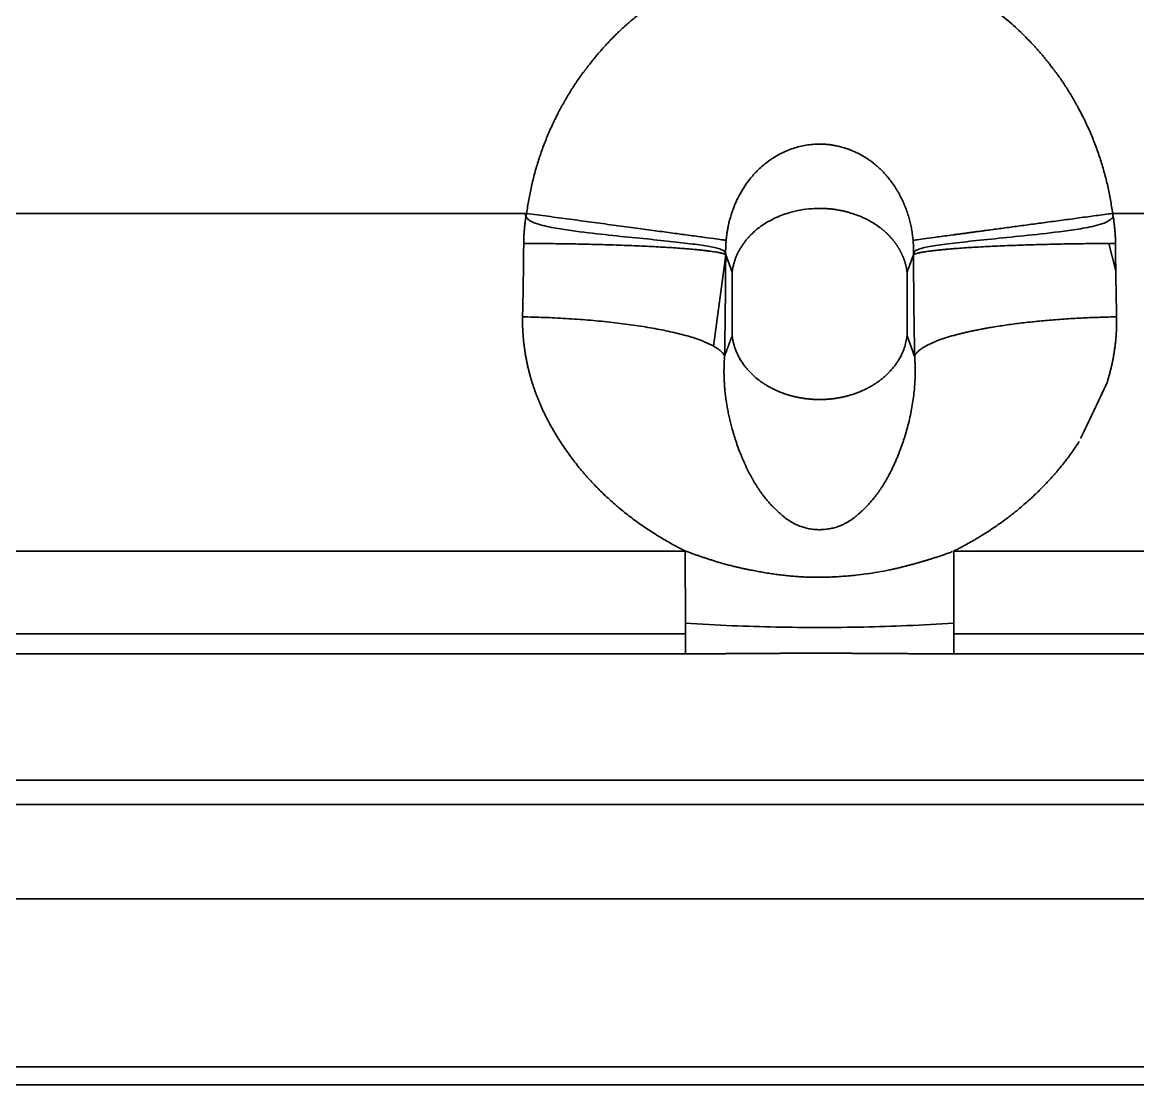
# Model space of a CAD drawing. Header units: millimetres. Extents: x -467 to 269, y 332 to 784.
# Drawn here: x -136.24 to -117.99, y 480.1 to 497.47 of the extents above; entities that cross this region are included whole.
import ezdxf

# ---------------------------------------------------------------- set-up
doc = ezdxf.new("R2010")
doc.units = ezdxf.units.MM
doc.layers.add('10', color=7, linetype='Continuous', true_color=0xffffff)

msp = doc.modelspace()

# ---------------------------------------------------------------- linework, layer by layer
at = {"layer": '10', "color": 7, "linetype": 'Continuous', "lineweight": 35}
for p, q in [((-127.989, 494.346), (-154.585, 494.346)), ((-118.467, 493.856), (-118.353, 493.409)), ((-124.733, 493.67), (-124.933, 492.176)), ((-124.627, 493.386), (-124.733, 493.67)), ((-124.627, 493.386), (-124.627, 492.345)), ((-121.767, 492.345), (-121.767, 493.386)), ((-121.767, 492.345), (-121.643, 492.012)), ((-125.392, 487.469), (-157.183, 487.469)), ((-106.255, 487.469), (-121.003, 487.469)), ((-125.392, 487.143), (-157.183, 487.143)), ((-106.331, 487.143), (-121.003, 487.143)), ((-106.448, 485.075), (-357.026, 485.075)), ((-357.057, 484.676), (-106.417, 484.676)), ((-357.251, 483.134), (-106.223, 483.134)), ((-67.987, 480.387), (-395.487, 480.387)), ((-395.487, 480.096), (-67.987, 480.096))]:
    msp.add_line(p, q, dxfattribs=at)
for points, degree, knots in [([(-127.063, 496.648), (-127.003, 496.731), (-126.66, 497.165), (-126.333, 497.452), (-125.685, 498.021), (-124.855, 498.331), (-124.442, 498.485), (-123.587, 498.639), (-122.724, 498.631), (-122.298, 498.547), (-121.875, 498.463), (-120.65, 497.983), (-119.697, 497.124), (-119.377, 496.712), (-119.33, 496.648)], 2, [0, 0, 0, 0.021995, 0.118076, 0.118076, 0.310236, 0.310236, 0.406316, 0.502396, 0.598477, 0.598477, 0.694557, 0.886717, 0.982797, 1, 1, 1]), ([(-127.989, 494.346), (-127.869, 495.24), (-127.449, 496.034), (-127.277, 496.358), (-127.067, 496.648)], 2, [0, 0, 0, 0.712901, 0.712901, 1, 1, 1]), ([(-119.328, 496.648), (-119.119, 496.361), (-118.948, 496.04), (-118.526, 495.243), (-118.405, 494.346)], 2, [0, 0, 0, 0.285657, 0.285657, 1, 1, 1]), ([(-124.725, 493.907), (-124.725, 493.914), (-124.723, 493.929), (-124.721, 493.953), (-124.718, 493.978), (-124.715, 494.005), (-124.711, 494.033), (-124.706, 494.063), (-124.7, 494.095), (-124.694, 494.128), (-124.687, 494.162), (-124.679, 494.198), (-124.657, 494.283), (-124.621, 494.397), (-124.563, 494.538), (-124.499, 494.668), (-124.424, 494.792), (-124.346, 494.899), (-124.283, 494.973), (-124.231, 495.03), (-124.171, 495.089), (-124.084, 495.165), (-123.953, 495.26), (-123.813, 495.338), (-123.682, 495.392), (-123.578, 495.427), (-123.472, 495.453), (-123.364, 495.471), (-123.271, 495.479), (-123.193, 495.48), (-123.131, 495.479), (-123.069, 495.474), (-123.008, 495.467), (-122.956, 495.458), (-122.913, 495.449), (-122.876, 495.441), (-122.836, 495.431), (-122.793, 495.419), (-122.747, 495.404), (-122.698, 495.386), (-122.63, 495.359), (-122.552, 495.321), (-122.469, 495.275), (-122.402, 495.231), (-122.348, 495.193), (-122.307, 495.161), (-122.272, 495.132), (-122.236, 495.1), (-122.195, 495.062), (-122.152, 495.018), (-122.113, 494.975), (-122.079, 494.935), (-122.051, 494.901), (-122.024, 494.865), (-121.998, 494.829), (-121.973, 494.793), (-121.949, 494.755), (-121.926, 494.717), (-121.903, 494.678), (-121.882, 494.639), (-121.861, 494.599), (-121.842, 494.559), (-121.823, 494.518), (-121.806, 494.476), (-121.789, 494.434), (-121.773, 494.392), (-121.759, 494.349), (-121.745, 494.306), (-121.732, 494.263), (-121.721, 494.219), (-121.71, 494.175), (-121.701, 494.131), (-121.692, 494.086), (-121.685, 494.042), (-121.678, 493.997), (-121.673, 493.952), (-121.67, 493.922), (-121.669, 493.907)], 3, [0, 0, 0, 0, 0.004778, 0.009906, 0.015386, 0.021215, 0.027394, 0.033921, 0.040794, 0.048013, 0.055575, 0.063479, 0.071721, 0.111994, 0.139915, 0.16877, 0.204569, 0.231797, 0.252076, 0.265568, 0.280134, 0.304071, 0.337078, 0.378772, 0.40094, 0.422956, 0.444851, 0.466653, 0.488396, 0.500744, 0.513091, 0.525448, 0.537824, 0.550226, 0.556913, 0.564362, 0.572576, 0.581562, 0.591326, 0.601878, 0.613229, 0.635155, 0.654333, 0.670702, 0.684205, 0.694791, 0.702419, 0.712672, 0.724219, 0.737081, 0.751279, 0.76054, 0.769834, 0.779159, 0.788515, 0.7979, 0.807314, 0.816756, 0.826225, 0.83572, 0.84524, 0.854785, 0.864354, 0.873946, 0.883558, 0.893191, 0.902843, 0.912511, 0.922196, 0.931894, 0.941605, 0.951325, 0.961054, 0.970789, 0.980526, 0.990264, 1, 1, 1, 1]), ([(-123.196, 494.429), (-123.196, 494.429), (-123.256, 494.429), (-123.377, 494.422), (-123.556, 494.394), (-123.713, 494.353), (-123.849, 494.305), (-123.966, 494.252), (-124.079, 494.19), (-124.156, 494.137), (-124.203, 494.102), (-124.222, 494.086), (-124.242, 494.069), (-124.261, 494.053), (-124.28, 494.035), (-124.299, 494.018), (-124.317, 493.999), (-124.336, 493.981), (-124.353, 493.962), (-124.371, 493.942), (-124.388, 493.923), (-124.404, 493.902), (-124.42, 493.882), (-124.436, 493.86), (-124.451, 493.839), (-124.466, 493.817), (-124.481, 493.794), (-124.494, 493.771), (-124.508, 493.748), (-124.521, 493.725), (-124.533, 493.701), (-124.544, 493.676), (-124.556, 493.651), (-124.566, 493.626), (-124.576, 493.601), (-124.585, 493.575), (-124.593, 493.549), (-124.601, 493.522), (-124.608, 493.496), (-124.614, 493.469), (-124.619, 493.441), (-124.624, 493.414), (-124.626, 493.395), (-124.627, 493.386)], 3, [0, 0, 0, 0, 0.000468, 0.074522, 0.149953, 0.227513, 0.284653, 0.344359, 0.406833, 0.472284, 0.48548, 0.498837, 0.51236, 0.526048, 0.539904, 0.553929, 0.568124, 0.582491, 0.597031, 0.611746, 0.626635, 0.6417, 0.656943, 0.672363, 0.687961, 0.703739, 0.719697, 0.735836, 0.752155, 0.768656, 0.78534, 0.802206, 0.819256, 0.83649, 0.853908, 0.871512, 0.889302, 0.907278, 0.925443, 0.943796, 0.962339, 0.981073, 1, 1, 1, 1]), ([(-123.196, 494.429), (-123.185, 494.429), (-123.163, 494.428), (-123.129, 494.427), (-123.096, 494.426), (-123.062, 494.423), (-123.029, 494.42), (-122.996, 494.417), (-122.962, 494.413), (-122.929, 494.408), (-122.896, 494.402), (-122.863, 494.396), (-122.83, 494.39), (-122.797, 494.382), (-122.765, 494.374), (-122.732, 494.366), (-122.7, 494.357), (-122.646, 494.34), (-122.571, 494.314), (-122.476, 494.274), (-122.384, 494.228), (-122.294, 494.176), (-122.235, 494.135), (-122.202, 494.109), (-122.192, 494.102), (-122.182, 494.094), (-122.172, 494.086), (-122.162, 494.078), (-122.152, 494.069), (-122.142, 494.061), (-122.133, 494.053), (-122.123, 494.044), (-122.114, 494.035), (-122.104, 494.026), (-122.095, 494.018), (-122.086, 494.009), (-122.077, 493.999), (-122.068, 493.99), (-122.059, 493.981), (-122.05, 493.971), (-122.041, 493.962), (-122.032, 493.952), (-122.024, 493.942), (-122.015, 493.933), (-122.007, 493.923), (-121.998, 493.912), (-121.99, 493.902), (-121.982, 493.892), (-121.974, 493.882), (-121.966, 493.871), (-121.958, 493.86), (-121.95, 493.85), (-121.943, 493.839), (-121.935, 493.828), (-121.928, 493.817), (-121.921, 493.806), (-121.914, 493.794), (-121.907, 493.783), (-121.9, 493.771), (-121.893, 493.76), (-121.886, 493.748), (-121.88, 493.737), (-121.874, 493.725), (-121.867, 493.713), (-121.861, 493.701), (-121.855, 493.688), (-121.85, 493.676), (-121.844, 493.664), (-121.839, 493.651), (-121.833, 493.639), (-121.828, 493.626), (-121.823, 493.614), (-121.819, 493.601), (-121.814, 493.588), (-121.809, 493.575), (-121.805, 493.562), (-121.801, 493.549), (-121.797, 493.536), (-121.793, 493.522), (-121.79, 493.509), (-121.787, 493.496), (-121.783, 493.482), (-121.78, 493.469), (-121.778, 493.455), (-121.775, 493.441), (-121.773, 493.428), (-121.771, 493.414), (-121.769, 493.4), (-121.768, 493.39), (-121.767, 493.386)], 3, [0, 0, 0, 0, 0.013823, 0.027668, 0.041542, 0.05545, 0.069399, 0.083393, 0.09744, 0.111543, 0.125707, 0.139938, 0.154241, 0.168618, 0.183076, 0.197617, 0.212247, 0.226969, 0.272548, 0.319737, 0.368641, 0.419363, 0.472013, 0.478595, 0.485218, 0.491881, 0.498585, 0.50533, 0.512116, 0.518944, 0.525813, 0.532724, 0.539678, 0.546673, 0.553711, 0.560792, 0.567916, 0.575082, 0.582292, 0.589544, 0.59684, 0.60418, 0.611563, 0.61899, 0.626461, 0.633976, 0.641535, 0.649138, 0.656786, 0.664478, 0.672214, 0.679995, 0.687821, 0.695692, 0.703607, 0.711568, 0.719573, 0.727624, 0.73572, 0.743861, 0.752048, 0.76028, 0.768557, 0.77688, 0.785249, 0.793663, 0.802123, 0.810629, 0.819181, 0.827778, 0.836422, 0.845112, 0.853848, 0.862631, 0.87146, 0.880335, 0.889257, 0.898226, 0.907241, 0.916304, 0.925413, 0.93457, 0.943774, 0.953025, 0.962324, 0.971671, 0.981066, 0.990509, 1, 1, 1, 1]), ([(-128.037, 493.856), (-128.037, 493.864), (-128.036, 493.882), (-128.036, 493.907), (-128.035, 493.933), (-128.034, 493.959), (-128.033, 493.985), (-128.031, 494.01), (-128.029, 494.036), (-128.027, 494.062), (-128.025, 494.088), (-128.023, 494.114), (-128.02, 494.139), (-128.017, 494.165), (-128.014, 494.191), (-128.01, 494.217), (-128.007, 494.243), (-128.003, 494.269), (-127.999, 494.294), (-127.994, 494.32), (-127.991, 494.337), (-127.989, 494.346)], 3, [0, 0, 0, 0, 0.052261, 0.104536, 0.156831, 0.209151, 0.261499, 0.313881, 0.366301, 0.418764, 0.471275, 0.523837, 0.576457, 0.629138, 0.681884, 0.734701, 0.787593, 0.840564, 0.89362, 0.946763, 1, 1, 1, 1]), ([(-128.009, 494.349), (-128.009, 494.335), (-128.009, 494.321), (-127.997, 494.285), (-127.98, 494.265), (-127.923, 494.217), (-127.876, 494.198), (-127.738, 494.149), (-127.641, 494.128), (-127.451, 494.093), (-127.356, 494.078), (-127.073, 494.039), (-126.887, 494.018), (-126.532, 493.979), (-126.362, 493.962), (-126.038, 493.93), (-125.884, 493.914), (-125.603, 493.884), (-125.475, 493.87), (-125.245, 493.842), (-125.143, 493.828), (-124.972, 493.801), (-124.903, 493.787), (-124.822, 493.763), (-124.799, 493.754), (-124.771, 493.738), (-124.763, 493.733), (-124.748, 493.719), (-124.742, 493.712), (-124.736, 493.696), (-124.735, 493.692), (-124.733, 493.685), (-124.733, 493.682), (-124.732, 493.674), (-124.732, 493.668), (-124.732, 493.66), (-124.732, 493.657), (-124.732, 493.655)], 3, [0, 0, 0, 0, 0.008014, 0.008014, 0.022576, 0.022576, 0.051702, 0.051702, 0.109953, 0.109953, 0.168204, 0.168204, 0.284705, 0.284705, 0.401207, 0.401207, 0.517709, 0.517709, 0.634211, 0.634211, 0.750713, 0.750713, 0.867215, 0.867215, 0.925466, 0.925466, 0.954591, 0.954591, 0.983717, 0.983717, 0.990998, 0.990998, 0.994639, 0.994639, 0.998279, 0.998279, 1, 1, 1, 1]), ([(-125.38, 493.995), (-125.458, 494.005), (-125.542, 494.017), (-125.723, 494.041), (-125.82, 494.054), (-126.022, 494.081), (-126.128, 494.095), (-126.346, 494.125), (-126.46, 494.14), (-126.69, 494.171), (-126.808, 494.187), (-127.045, 494.219), (-127.165, 494.235), (-127.404, 494.267), (-127.523, 494.283), (-127.759, 494.315), (-127.875, 494.331), (-127.989, 494.346)], 3, [0, 0, 0, 0, 0.125, 0.125, 0.25, 0.25, 0.375, 0.375, 0.5, 0.5, 0.625, 0.625, 0.75, 0.75, 0.875, 0.875, 1, 1, 1, 1]), ([(-118.395, 494.294), (-118.405, 494.274), (-118.421, 494.258), (-118.46, 494.228), (-118.483, 494.215), (-118.556, 494.182), (-118.607, 494.166), (-118.709, 494.139), (-118.761, 494.128), (-118.915, 494.097), (-119.019, 494.081), (-119.326, 494.038), (-119.524, 494.016), (-119.907, 493.975), (-120.092, 493.956), (-120.436, 493.921), (-120.596, 493.905), (-120.889, 493.874), (-121.022, 493.858), (-121.251, 493.828), (-121.348, 493.814), (-121.509, 493.783), (-121.57, 493.768), (-121.621, 493.74), (-121.63, 493.734), (-121.646, 493.719), (-121.652, 493.712), (-121.659, 493.693), (-121.66, 493.689), (-121.661, 493.682), (-121.661, 493.682), (-121.661, 493.682)], 3, [0, 0, 0, 0, 0.01309, 0.01309, 0.029137, 0.029137, 0.06123, 0.06123, 0.093323, 0.093323, 0.157509, 0.157509, 0.285882, 0.285882, 0.414255, 0.414255, 0.542627, 0.542627, 0.671, 0.671, 0.799373, 0.799373, 0.927745, 0.927745, 0.959838, 0.959838, 0.991932, 0.991932, 0.999955, 0.999955, 1, 1, 1, 1]), ([(-118.405, 494.346), (-118.403, 494.337), (-118.4, 494.32), (-118.396, 494.294), (-118.391, 494.269), (-118.387, 494.243), (-118.384, 494.217), (-118.38, 494.191), (-118.377, 494.165), (-118.374, 494.14), (-118.371, 494.114), (-118.369, 494.088), (-118.367, 494.062), (-118.365, 494.037), (-118.363, 494.011), (-118.361, 493.985), (-118.36, 493.959), (-118.359, 493.933), (-118.358, 493.908), (-118.358, 493.882), (-118.358, 493.865), (-118.357, 493.856)], 3, [0, 0, 0, 0, 0.053187, 0.106287, 0.159303, 0.212242, 0.265106, 0.317901, 0.370631, 0.423301, 0.475915, 0.528477, 0.580994, 0.633468, 0.685905, 0.738309, 0.790684, 0.843037, 0.895371, 0.94769, 1, 1, 1, 1]), ([(-128.055, 492.654), (-128.055, 492.669), (-128.054, 492.7), (-128.053, 492.746), (-128.052, 492.792), (-128.051, 492.839), (-128.05, 492.885), (-128.049, 492.931), (-128.048, 492.977), (-128.047, 493.024), (-128.046, 493.07), (-128.045, 493.116), (-128.045, 493.162), (-128.044, 493.209), (-128.043, 493.255), (-128.043, 493.301), (-128.042, 493.347), (-128.041, 493.394), (-128.041, 493.44), (-128.04, 493.486), (-128.04, 493.532), (-128.039, 493.579), (-128.039, 493.625), (-128.038, 493.671), (-128.038, 493.717), (-128.037, 493.764), (-128.037, 493.81), (-128.037, 493.84), (-128.037, 493.856)], 3, [0, 0, 0, 0, 0.038811, 0.077594, 0.116349, 0.155076, 0.193774, 0.232445, 0.271088, 0.309703, 0.348289, 0.386848, 0.425379, 0.463882, 0.502357, 0.540804, 0.579224, 0.617615, 0.655979, 0.694314, 0.732622, 0.770902, 0.809155, 0.847379, 0.885576, 0.923745, 0.961886, 1, 1, 1, 1]), ([(-125.399, 493.77), (-125.478, 493.776), (-125.564, 493.782), (-125.748, 493.794), (-125.846, 493.799), (-126.051, 493.809), (-126.158, 493.814), (-126.38, 493.823), (-126.495, 493.827), (-126.728, 493.835), (-126.847, 493.838), (-127.086, 493.844), (-127.207, 493.846), (-127.448, 493.85), (-127.568, 493.852), (-127.805, 493.854), (-127.922, 493.855), (-128.037, 493.856)], 3, [0, 0, 0, 0, 0.125, 0.125, 0.25, 0.25, 0.375, 0.375, 0.5, 0.5, 0.625, 0.625, 0.75, 0.75, 0.875, 0.875, 1, 1, 1, 1]), ([(-124.725, 493.907), (-124.742, 493.909), (-124.766, 493.912), (-124.835, 493.921), (-124.879, 493.927), (-124.988, 493.942), (-125.052, 493.951), (-125.201, 493.971), (-125.286, 493.982), (-125.38, 493.995)], 3, [0, 0, 0, 0, 0.25, 0.25, 0.5, 0.5, 0.75, 0.75, 1, 1, 1, 1]), ([(-124.733, 493.67), (-124.733, 493.676), (-124.733, 493.689), (-124.734, 493.708), (-124.734, 493.728), (-124.734, 493.748), (-124.733, 493.769), (-124.733, 493.79), (-124.732, 493.813), (-124.731, 493.836), (-124.729, 493.86), (-124.728, 493.883), (-124.726, 493.899), (-124.725, 493.907)], 3, [0, 0, 0, 0, 0.078846, 0.15979, 0.242865, 0.328105, 0.415541, 0.50521, 0.604364, 0.703384, 0.802306, 0.901166, 1, 1, 1, 1]), ([(-121.669, 493.907), (-121.653, 493.909), (-121.628, 493.912), (-121.559, 493.921), (-121.515, 493.927), (-121.406, 493.942), (-121.342, 493.951), (-121.193, 493.971), (-121.108, 493.982), (-121.015, 493.995)], 3, [0, 0, 0, 0, 0.25, 0.25, 0.5, 0.5, 0.75, 0.75, 1, 1, 1, 1]), ([(-121.669, 493.907), (-121.668, 493.901), (-121.667, 493.89), (-121.666, 493.873), (-121.664, 493.856), (-121.663, 493.84), (-121.663, 493.823), (-121.662, 493.806), (-121.661, 493.787), (-121.661, 493.765), (-121.66, 493.741), (-121.66, 493.717), (-121.661, 493.693), (-121.661, 493.678), (-121.661, 493.67)], 3, [0, 0, 0, 0, 0.070695, 0.14136, 0.212006, 0.282644, 0.353284, 0.423938, 0.49462, 0.600296, 0.70363, 0.804665, 0.903441, 1, 1, 1, 1]), ([(-120.995, 493.77), (-120.916, 493.776), (-120.83, 493.782), (-120.646, 493.794), (-120.548, 493.799), (-120.343, 493.809), (-120.236, 493.814), (-120.014, 493.823), (-119.9, 493.827), (-119.666, 493.835), (-119.547, 493.838), (-119.308, 493.844), (-119.187, 493.846), (-118.946, 493.85), (-118.826, 493.852), (-118.589, 493.855), (-118.472, 493.856), (-118.357, 493.856)], 3, [0, 0, 0, 0, 0.125, 0.125, 0.25, 0.25, 0.375, 0.375, 0.5, 0.5, 0.625, 0.625, 0.75, 0.75, 0.875, 0.875, 1, 1, 1, 1]), ([(-118.357, 493.856), (-118.357, 493.841), (-118.357, 493.81), (-118.357, 493.763), (-118.356, 493.717), (-118.356, 493.67), (-118.355, 493.624), (-118.355, 493.577), (-118.355, 493.531), (-118.354, 493.484), (-118.353, 493.438), (-118.353, 493.392), (-118.352, 493.345), (-118.352, 493.299), (-118.351, 493.253), (-118.35, 493.206), (-118.349, 493.16), (-118.349, 493.114), (-118.348, 493.068), (-118.347, 493.022), (-118.346, 492.975), (-118.345, 492.929), (-118.344, 492.883), (-118.343, 492.837), (-118.342, 492.791), (-118.341, 492.745), (-118.34, 492.7), (-118.34, 492.669), (-118.339, 492.654)], 3, [0, 0, 0, 0, 0.038422, 0.076847, 0.115275, 0.153706, 0.19214, 0.230577, 0.269018, 0.307461, 0.345908, 0.384358, 0.422811, 0.461267, 0.499727, 0.538189, 0.576655, 0.615125, 0.653597, 0.692073, 0.730552, 0.769035, 0.80752, 0.846009, 0.884502, 0.922998, 0.961497, 1, 1, 1, 1]), ([(-124.751, 492.012), (-124.751, 492.029), (-124.75, 492.065), (-124.749, 492.118), (-124.748, 492.171), (-124.748, 492.224), (-124.747, 492.277), (-124.746, 492.33), (-124.745, 492.383), (-124.744, 492.436), (-124.744, 492.489), (-124.743, 492.543), (-124.742, 492.596), (-124.742, 492.65), (-124.741, 492.703), (-124.74, 492.756), (-124.74, 492.81), (-124.739, 492.863), (-124.738, 492.917), (-124.738, 492.971), (-124.737, 493.024), (-124.737, 493.078), (-124.736, 493.132), (-124.736, 493.185), (-124.736, 493.239), (-124.735, 493.293), (-124.735, 493.347), (-124.734, 493.4), (-124.734, 493.454), (-124.734, 493.508), (-124.733, 493.562), (-124.733, 493.616), (-124.733, 493.652), (-124.733, 493.67)], 3, [0, 0, 0, 0, 0.032226, 0.064454, 0.096683, 0.128915, 0.161148, 0.193383, 0.22562, 0.257859, 0.2901, 0.322343, 0.354588, 0.386835, 0.419085, 0.451337, 0.483591, 0.515847, 0.548106, 0.580367, 0.612631, 0.644897, 0.677165, 0.709437, 0.741711, 0.773988, 0.806267, 0.838549, 0.870834, 0.903122, 0.935412, 0.967705, 1, 1, 1, 1]), ([(-125.391, 488.823), (-125.402, 488.829), (-125.424, 488.84), (-125.456, 488.856), (-125.488, 488.873), (-125.52, 488.889), (-125.552, 488.907), (-125.585, 488.924), (-125.617, 488.942), (-125.649, 488.96), (-125.681, 488.978), (-125.713, 488.996), (-125.745, 489.015), (-125.777, 489.034), (-125.809, 489.054), (-125.841, 489.073), (-125.931, 489.129), (-126.076, 489.224), (-126.271, 489.363), (-126.457, 489.511), (-126.634, 489.664), (-126.801, 489.824), (-126.96, 489.99), (-127.11, 490.163), (-127.251, 490.341), (-127.381, 490.523), (-127.5, 490.708), (-127.608, 490.894), (-127.682, 491.038), (-127.728, 491.137), (-127.752, 491.19), (-127.775, 491.242), (-127.797, 491.295), (-127.818, 491.348), (-127.838, 491.401), (-127.857, 491.455), (-127.876, 491.508), (-127.893, 491.561), (-127.91, 491.615), (-127.925, 491.669), (-127.94, 491.723), (-127.954, 491.777), (-127.967, 491.831), (-127.979, 491.885), (-127.99, 491.939), (-128.001, 491.993), (-128.01, 492.048), (-128.019, 492.103), (-128.026, 492.157), (-128.033, 492.212), (-128.039, 492.267), (-128.044, 492.322), (-128.048, 492.377), (-128.051, 492.432), (-128.054, 492.487), (-128.055, 492.543), (-128.056, 492.598), (-128.055, 492.635), (-128.055, 492.654)], 3, [0, 0, 0, 0, 0.007308, 0.014645, 0.022011, 0.029407, 0.036833, 0.044289, 0.051775, 0.059292, 0.066841, 0.074421, 0.082032, 0.089676, 0.097351, 0.105059, 0.1128, 0.162544, 0.211906, 0.260965, 0.309801, 0.357527, 0.40506, 0.452475, 0.499846, 0.545817, 0.590741, 0.634698, 0.677771, 0.689513, 0.701189, 0.712802, 0.724353, 0.735844, 0.747278, 0.758657, 0.769983, 0.781258, 0.792486, 0.803668, 0.814807, 0.825905, 0.836964, 0.847988, 0.858978, 0.869937, 0.880869, 0.891774, 0.902657, 0.913519, 0.924363, 0.935193, 0.946009, 0.956816, 0.967616, 0.978412, 0.989205, 1, 1, 1, 1]), ([(-125.417, 492.357), (-125.497, 492.378), (-125.583, 492.399), (-125.767, 492.439), (-125.865, 492.458), (-126.07, 492.493), (-126.177, 492.51), (-126.399, 492.541), (-126.513, 492.555), (-126.747, 492.58), (-126.866, 492.592), (-127.105, 492.611), (-127.226, 492.62), (-127.466, 492.634), (-127.586, 492.64), (-127.823, 492.649), (-127.94, 492.652), (-128.055, 492.654)], 3, [0, 0, 0, 0, 0.125, 0.125, 0.25, 0.25, 0.375, 0.375, 0.5, 0.5, 0.625, 0.625, 0.75, 0.75, 0.875, 0.875, 1, 1, 1, 1]), ([(-118.339, 492.654), (-118.339, 492.645), (-118.339, 492.627), (-118.339, 492.6), (-118.339, 492.573), (-118.339, 492.545), (-118.339, 492.518), (-118.34, 492.491), (-118.341, 492.464), (-118.342, 492.437), (-118.343, 492.41), (-118.345, 492.383), (-118.347, 492.356), (-118.349, 492.329), (-118.351, 492.302), (-118.353, 492.275), (-118.356, 492.249), (-118.359, 492.222), (-118.362, 492.195), (-118.365, 492.168), (-118.369, 492.141), (-118.373, 492.114), (-118.377, 492.087), (-118.381, 492.06), (-118.385, 492.033), (-118.39, 492.007), (-118.395, 491.98), (-118.4, 491.953), (-118.405, 491.926), (-118.411, 491.9), (-118.417, 491.873), (-118.423, 491.846), (-118.429, 491.819), (-118.436, 491.793), (-118.442, 491.766), (-118.449, 491.739), (-118.456, 491.713), (-118.464, 491.686), (-118.471, 491.659), (-118.479, 491.633), (-118.487, 491.606), (-118.492, 491.589), (-118.495, 491.58)], 3, [0, 0, 0, 0, 0.024493, 0.048992, 0.0735, 0.098016, 0.122544, 0.147085, 0.17164, 0.196211, 0.220799, 0.245407, 0.270035, 0.294685, 0.319358, 0.344057, 0.368783, 0.393537, 0.41832, 0.443135, 0.467983, 0.492866, 0.517784, 0.542739, 0.567734, 0.592769, 0.617845, 0.642965, 0.66813, 0.693341, 0.7186, 0.743908, 0.769266, 0.794677, 0.82014, 0.845659, 0.871234, 0.896866, 0.922558, 0.94831, 0.974123, 1, 1, 1, 1]), ([(-124.161, 491.598), (-124.232, 491.649), (-124.295, 491.705), (-124.363, 491.778), (-124.377, 491.793), (-124.402, 491.824), (-124.414, 491.839), (-124.449, 491.885), (-124.471, 491.916), (-124.528, 492.011), (-124.558, 492.076), (-124.587, 492.159), (-124.592, 492.176), (-124.602, 492.209), (-124.606, 492.226), (-124.614, 492.26), (-124.619, 492.285), (-124.623, 492.311), (-124.625, 492.328), (-124.626, 492.337), (-124.627, 492.345)], 3, [0, 0, 0, 0, 0.25, 0.25, 0.3125, 0.3125, 0.375, 0.375, 0.5, 0.5, 0.75, 0.75, 0.8125, 0.8125, 0.875, 0.875, 0.9375, 0.96875, 0.96875, 1, 1, 1, 1]), ([(-121.767, 492.345), (-121.768, 492.337), (-121.769, 492.328), (-121.771, 492.311), (-121.775, 492.286), (-121.787, 492.227), (-121.801, 492.177), (-121.835, 492.077), (-121.865, 492.012), (-121.914, 491.932), (-121.924, 491.916), (-121.946, 491.885), (-121.957, 491.869), (-121.992, 491.823), (-122.017, 491.793), (-122.071, 491.735), (-122.101, 491.706), (-122.148, 491.665), (-122.164, 491.651), (-122.198, 491.624), (-122.215, 491.611), (-122.233, 491.598)], 3, [0, 0, 0, 0, 0.03125, 0.03125, 0.0625, 0.125, 0.25, 0.25, 0.5, 0.5, 0.5625, 0.5625, 0.625, 0.625, 0.75, 0.75, 0.875, 0.875, 0.9375, 0.9375, 1, 1, 1, 1]), ([(-124.751, 492.012), (-124.752, 492.004), (-124.753, 491.988), (-124.754, 491.964), (-124.756, 491.94), (-124.757, 491.916), (-124.758, 491.891), (-124.759, 491.866), (-124.76, 491.84), (-124.76, 491.814), (-124.761, 491.788), (-124.761, 491.761), (-124.761, 491.734), (-124.76, 491.706), (-124.76, 491.678), (-124.759, 491.65), (-124.757, 491.621), (-124.756, 491.592), (-124.754, 491.563), (-124.752, 491.533), (-124.75, 491.503), (-124.747, 491.472), (-124.743, 491.422), (-124.735, 491.352), (-124.722, 491.264), (-124.708, 491.174), (-124.69, 491.085), (-124.671, 490.995), (-124.649, 490.904), (-124.624, 490.809), (-124.594, 490.706), (-124.558, 490.595), (-124.516, 490.478), (-124.479, 490.383), (-124.449, 490.311), (-124.428, 490.264), (-124.406, 490.217), (-124.385, 490.172), (-124.363, 490.128), (-124.341, 490.085), (-124.319, 490.043), (-124.304, 490.016), (-124.296, 490.003)], 3, [0, 0, 0, 0, 0.009774, 0.019756, 0.029947, 0.040346, 0.050955, 0.061774, 0.072803, 0.084044, 0.095495, 0.107158, 0.119034, 0.131122, 0.143423, 0.155938, 0.168666, 0.181609, 0.194765, 0.208137, 0.221724, 0.235527, 0.249545, 0.29005, 0.331401, 0.373604, 0.416662, 0.460582, 0.505366, 0.551018, 0.60554, 0.664248, 0.727163, 0.794303, 0.821692, 0.848603, 0.875036, 0.90099, 0.926464, 0.951458, 0.97597, 1, 1, 1, 1]), ([(-122.098, 490.003), (-122.093, 490.011), (-122.084, 490.027), (-122.071, 490.052), (-122.057, 490.078), (-122.044, 490.103), (-122.03, 490.13), (-122.017, 490.157), (-122.003, 490.185), (-121.99, 490.213), (-121.977, 490.241), (-121.963, 490.271), (-121.95, 490.3), (-121.937, 490.331), (-121.921, 490.371), (-121.901, 490.421), (-121.878, 490.48), (-121.857, 490.538), (-121.837, 490.595), (-121.818, 490.65), (-121.801, 490.705), (-121.785, 490.758), (-121.762, 490.838), (-121.734, 490.944), (-121.705, 491.077), (-121.68, 491.21), (-121.66, 491.341), (-121.649, 491.446), (-121.642, 491.526), (-121.639, 491.579), (-121.636, 491.63), (-121.634, 491.68), (-121.634, 491.728), (-121.633, 491.773), (-121.634, 491.818), (-121.635, 491.86), (-121.636, 491.9), (-121.638, 491.939), (-121.64, 491.976), (-121.642, 492), (-121.643, 492.012)], 3, [0, 0, 0, 0, 0.014481, 0.029197, 0.044147, 0.059331, 0.07475, 0.090402, 0.106288, 0.122408, 0.13876, 0.155345, 0.172162, 0.189212, 0.206494, 0.239933, 0.272399, 0.303895, 0.334421, 0.36398, 0.392574, 0.420206, 0.446877, 0.514655, 0.58026, 0.643705, 0.705006, 0.764181, 0.78895, 0.812781, 0.835674, 0.857633, 0.87866, 0.898758, 0.917929, 0.936177, 0.953505, 0.969915, 0.985412, 1, 1, 1, 1]), ([(-123.197, 491.302), (-123.203, 491.302), (-123.215, 491.302), (-123.232, 491.302), (-123.25, 491.303), (-123.267, 491.303), (-123.285, 491.304), (-123.302, 491.305), (-123.32, 491.306), (-123.337, 491.308), (-123.355, 491.309), (-123.372, 491.311), (-123.39, 491.312), (-123.408, 491.314), (-123.425, 491.317), (-123.443, 491.319), (-123.46, 491.321), (-123.478, 491.324), (-123.495, 491.327), (-123.513, 491.33), (-123.53, 491.333), (-123.548, 491.337), (-123.565, 491.34), (-123.582, 491.344), (-123.6, 491.348), (-123.617, 491.352), (-123.634, 491.356), (-123.651, 491.361), (-123.668, 491.365), (-123.686, 491.37), (-123.703, 491.375), (-123.72, 491.38), (-123.737, 491.386), (-123.753, 491.391), (-123.77, 491.397), (-123.787, 491.403), (-123.804, 491.409), (-123.82, 491.415), (-123.837, 491.422), (-123.853, 491.428), (-123.87, 491.435), (-123.886, 491.442), (-123.902, 491.449), (-123.918, 491.457), (-123.934, 491.464), (-123.95, 491.472), (-123.966, 491.48), (-123.982, 491.488), (-123.997, 491.496), (-124.013, 491.504), (-124.028, 491.513), (-124.043, 491.522), (-124.058, 491.531), (-124.073, 491.54), (-124.088, 491.549), (-124.103, 491.559), (-124.118, 491.568), (-124.132, 491.578), (-124.147, 491.588), (-124.156, 491.595), (-124.161, 491.598)], 3, [0, 0, 0, 0, 0.01577, 0.031561, 0.047376, 0.063215, 0.079082, 0.094976, 0.110901, 0.126858, 0.142849, 0.158875, 0.174938, 0.19104, 0.207182, 0.223367, 0.239595, 0.255869, 0.272189, 0.288559, 0.304978, 0.321449, 0.337974, 0.354554, 0.37119, 0.387885, 0.404639, 0.421454, 0.438332, 0.455273, 0.472281, 0.489355, 0.506497, 0.52371, 0.540994, 0.55835, 0.57578, 0.593286, 0.610868, 0.628528, 0.646268, 0.664088, 0.68199, 0.699975, 0.718044, 0.736199, 0.75444, 0.77277, 0.791189, 0.809698, 0.828298, 0.846991, 0.865778, 0.88466, 0.903637, 0.922712, 0.941884, 0.961156, 0.980527, 1, 1, 1, 1]), ([(-122.233, 491.598), (-122.237, 491.595), (-122.246, 491.589), (-122.258, 491.58), (-122.271, 491.572), (-122.284, 491.563), (-122.297, 491.555), (-122.31, 491.547), (-122.323, 491.538), (-122.336, 491.53), (-122.349, 491.523), (-122.363, 491.515), (-122.376, 491.507), (-122.39, 491.5), (-122.403, 491.493), (-122.417, 491.485), (-122.431, 491.478), (-122.445, 491.471), (-122.459, 491.465), (-122.473, 491.458), (-122.487, 491.451), (-122.501, 491.445), (-122.516, 491.439), (-122.53, 491.433), (-122.544, 491.427), (-122.559, 491.421), (-122.573, 491.415), (-122.588, 491.41), (-122.603, 491.405), (-122.617, 491.399), (-122.632, 491.394), (-122.647, 491.389), (-122.662, 491.384), (-122.677, 491.38), (-122.691, 491.375), (-122.706, 491.371), (-122.721, 491.366), (-122.737, 491.362), (-122.752, 491.358), (-122.767, 491.354), (-122.782, 491.351), (-122.797, 491.347), (-122.812, 491.344), (-122.828, 491.34), (-122.843, 491.337), (-122.858, 491.334), (-122.873, 491.331), (-122.889, 491.329), (-122.904, 491.326), (-122.92, 491.324), (-122.935, 491.321), (-122.95, 491.319), (-122.966, 491.317), (-122.981, 491.315), (-122.997, 491.313), (-123.012, 491.312), (-123.027, 491.31), (-123.043, 491.309), (-123.058, 491.307), (-123.074, 491.306), (-123.089, 491.305), (-123.105, 491.304), (-123.12, 491.304), (-123.135, 491.303), (-123.151, 491.303), (-123.166, 491.302), (-123.182, 491.302), (-123.192, 491.302), (-123.197, 491.302)], 3, [0, 0, 0, 0, 0.017118, 0.034157, 0.051119, 0.068005, 0.084814, 0.101548, 0.118207, 0.134792, 0.151305, 0.167744, 0.184112, 0.200409, 0.216636, 0.232794, 0.248883, 0.264904, 0.280858, 0.296746, 0.312569, 0.328328, 0.344022, 0.359654, 0.375224, 0.390734, 0.406183, 0.421572, 0.436904, 0.452178, 0.467395, 0.482557, 0.497665, 0.512718, 0.527719, 0.542669, 0.557567, 0.572416, 0.587216, 0.601968, 0.616674, 0.631334, 0.645949, 0.660521, 0.67505, 0.689537, 0.703984, 0.718392, 0.732761, 0.747094, 0.76139, 0.775651, 0.789878, 0.804073, 0.818235, 0.832368, 0.846471, 0.860546, 0.874594, 0.888615, 0.902613, 0.916586, 0.930538, 0.944468, 0.958378, 0.972269, 0.986143, 1, 1, 1, 1]), ([(-118.952, 490.615), (-118.958, 490.606), (-118.97, 490.587), (-118.989, 490.558), (-119.008, 490.529), (-119.028, 490.501), (-119.047, 490.472), (-119.067, 490.444), (-119.087, 490.416), (-119.107, 490.388), (-119.128, 490.36), (-119.149, 490.333), (-119.17, 490.305), (-119.191, 490.277), (-119.213, 490.25), (-119.234, 490.223), (-119.256, 490.196), (-119.279, 490.169), (-119.301, 490.142), (-119.324, 490.115), (-119.339, 490.097), (-119.347, 490.089)], 3, [0, 0, 0, 0, 0.051853, 0.103779, 0.155781, 0.207861, 0.260022, 0.312266, 0.364595, 0.417011, 0.469517, 0.522115, 0.574807, 0.627595, 0.680482, 0.73347, 0.786561, 0.839758, 0.893062, 0.946475, 1, 1, 1, 1]), ([(-124.296, 490.003), (-124.292, 489.996), (-124.284, 489.982), (-124.272, 489.961), (-124.26, 489.941), (-124.248, 489.921), (-124.236, 489.901), (-124.223, 489.882), (-124.211, 489.862), (-124.198, 489.843), (-124.185, 489.824), (-124.172, 489.805), (-124.159, 489.787), (-124.146, 489.769), (-124.133, 489.751), (-124.119, 489.733), (-124.106, 489.715), (-124.081, 489.684), (-124.042, 489.637), (-123.987, 489.575), (-123.926, 489.513), (-123.86, 489.451), (-123.796, 489.396), (-123.741, 489.353), (-123.696, 489.322), (-123.66, 489.299), (-123.624, 489.278), (-123.578, 489.255), (-123.521, 489.23), (-123.448, 489.206), (-123.372, 489.188), (-123.292, 489.176), (-123.211, 489.172), (-123.13, 489.175), (-123.051, 489.184), (-122.987, 489.197), (-122.936, 489.21), (-122.897, 489.223), (-122.859, 489.237), (-122.806, 489.26), (-122.741, 489.294), (-122.68, 489.333), (-122.629, 489.371), (-122.586, 489.406), (-122.538, 489.447), (-122.489, 489.493), (-122.44, 489.542), (-122.392, 489.592), (-122.347, 489.643), (-122.309, 489.689), (-122.277, 489.731), (-122.249, 489.767), (-122.223, 489.804), (-122.197, 489.842), (-122.171, 489.881), (-122.146, 489.921), (-122.122, 489.961), (-122.106, 489.989), (-122.098, 490.003)], 3, [0, 0, 0, 0, 0.009871, 0.019659, 0.029365, 0.038987, 0.048527, 0.057983, 0.067358, 0.07665, 0.085859, 0.094987, 0.104032, 0.112996, 0.121877, 0.130677, 0.139396, 0.148033, 0.178527, 0.210221, 0.243132, 0.277278, 0.311189, 0.337381, 0.352886, 0.367399, 0.380947, 0.393562, 0.415425, 0.436295, 0.456572, 0.47669, 0.497089, 0.516762, 0.536364, 0.556267, 0.567206, 0.578408, 0.589931, 0.601831, 0.628565, 0.658493, 0.675591, 0.695883, 0.719376, 0.745548, 0.771751, 0.797992, 0.824276, 0.850609, 0.868168, 0.886044, 0.904237, 0.922748, 0.941579, 0.96073, 0.980204, 1, 1, 1, 1]), ([(-119.347, 490.089), (-119.354, 490.081), (-119.367, 490.065), (-119.388, 490.041), (-119.409, 490.018), (-119.431, 489.994), (-119.452, 489.971), (-119.466, 489.956), (-119.474, 489.948)], 3, [0, 0, 0, 0, 0.165852, 0.332022, 0.498517, 0.665342, 0.832501, 1, 1, 1, 1]), ([(-119.474, 489.948), (-119.482, 489.939), (-119.499, 489.922), (-119.524, 489.896), (-119.549, 489.87), (-119.575, 489.844), (-119.6, 489.818), (-119.627, 489.792), (-119.653, 489.767), (-119.68, 489.742), (-119.706, 489.716), (-119.733, 489.691), (-119.813, 489.619), (-119.948, 489.502), (-120.145, 489.347), (-120.351, 489.201), (-120.515, 489.097), (-120.629, 489.027), (-120.692, 488.991), (-120.755, 488.955), (-120.818, 488.92), (-120.88, 488.887), (-120.943, 488.854), (-120.985, 488.833), (-121.006, 488.823)], 3, [0, 0, 0, 0, 0.019029, 0.038102, 0.057222, 0.076389, 0.095603, 0.114865, 0.134176, 0.153536, 0.172947, 0.192409, 0.211922, 0.342926, 0.474438, 0.606693, 0.739918, 0.778084, 0.815904, 0.853383, 0.890526, 0.92734, 0.963829, 1, 1, 1, 1]), ([(-125.393, 488.824), (-125.374, 488.817), (-125.338, 488.804), (-125.282, 488.784), (-125.226, 488.764), (-125.17, 488.744), (-125.113, 488.725), (-125.055, 488.706), (-124.997, 488.687), (-124.938, 488.668), (-124.872, 488.648), (-124.8, 488.626), (-124.725, 488.605), (-124.653, 488.586), (-124.585, 488.569), (-124.52, 488.554), (-124.46, 488.541), (-124.404, 488.529), (-124.336, 488.515), (-124.252, 488.499), (-124.153, 488.481), (-124.055, 488.464), (-123.956, 488.449), (-123.859, 488.436), (-123.762, 488.425), (-123.666, 488.415), (-123.572, 488.407), (-123.479, 488.401), (-123.386, 488.397), (-123.295, 488.395), (-123.195, 488.394), (-123.085, 488.396), (-122.965, 488.401), (-122.844, 488.408), (-122.723, 488.417), (-122.585, 488.43), (-122.425, 488.45), (-122.241, 488.478), (-122.094, 488.506), (-121.987, 488.529), (-121.923, 488.544), (-121.861, 488.559), (-121.799, 488.574), (-121.739, 488.59), (-121.68, 488.606), (-121.622, 488.622), (-121.564, 488.639), (-121.511, 488.654), (-121.459, 488.669), (-121.408, 488.685), (-121.353, 488.702), (-121.294, 488.721), (-121.231, 488.741), (-121.164, 488.764), (-121.094, 488.788), (-121.046, 488.806), (-121.022, 488.815)], 3, [0, 0, 0, 0, 0.013338, 0.026764, 0.040284, 0.053899, 0.067613, 0.081429, 0.09535, 0.109379, 0.123518, 0.142217, 0.159951, 0.176707, 0.192473, 0.207241, 0.221004, 0.233754, 0.245485, 0.268063, 0.290449, 0.312677, 0.334721, 0.356521, 0.378037, 0.399248, 0.420147, 0.440739, 0.461041, 0.481078, 0.500869, 0.527147, 0.553589, 0.580171, 0.606856, 0.633579, 0.672304, 0.71357, 0.757508, 0.77231, 0.786923, 0.801344, 0.815568, 0.829589, 0.843408, 0.857031, 0.870464, 0.883715, 0.89481, 0.906902, 0.919985, 0.934051, 0.949092, 0.965102, 0.982074, 1, 1, 1, 1]), ([(-125.392, 487.143), (-125.392, 487.211), (-125.392, 487.299), (-125.392, 487.512), (-125.392, 487.637), (-125.392, 487.921), (-125.393, 488.081), (-125.393, 488.431), (-125.393, 488.621), (-125.393, 488.824)], 3, [0, 0, 0, 0, 0.25, 0.25, 0.5, 0.5, 0.75, 0.75, 1, 1, 1, 1]), ([(-121.003, 487.143), (-121.003, 487.21), (-121.003, 487.297), (-121.003, 487.509), (-121.003, 487.635), (-121.003, 487.922), (-121.003, 488.082), (-121.003, 488.433), (-121.003, 488.622), (-121.003, 488.821)], 3, [0, 0, 0, 0, 0.25, 0.25, 0.5, 0.5, 0.75, 0.75, 1, 1, 1, 1]), ([(-125.392, 487.643), (-125.14, 487.627), (-124.884, 487.613), (-124.153, 487.584), (-123.676, 487.574), (-122.718, 487.574), (-122.24, 487.584), (-121.51, 487.614), (-121.255, 487.627), (-121.003, 487.643)], 3, [0, 0, 0, 0, 0.176217, 0.176217, 0.4997, 0.4997, 0.823183, 0.823183, 1, 1, 1, 1]), ([(-121.003, 487.143), (-121.227, 487.143), (-121.37, 487.144), (-121.492, 487.144), (-121.706, 487.145), (-122.112, 487.148), (-122.157, 487.148), (-122.434, 487.15), (-122.712, 487.151), (-122.96, 487.153), (-123.238, 487.152), (-123.6, 487.152), (-123.774, 487.151), (-123.851, 487.151), (-124.287, 487.148), (-124.546, 487.146), (-124.829, 487.145), (-125.162, 487.143), (-125.392, 487.143)], 2, [0, 0, 0, 0.075, 0.075, 0.15, 0.15, 0.25, 0.25, 0.375, 0.375, 0.5, 0.5, 0.625, 0.625, 0.75, 0.75, 0.875, 0.875, 1, 1, 1])]:
    msp.add_open_spline(points, degree=degree, knots=knots, dxfattribs=at)
for points, weights in [([(-121.015, 493.995), (-120.367, 494.082), (-119.423, 494.209), (-118.405, 494.346)], [1.00911346894, 0.978825083083, 1.02403371628, 1.14473936854]), ([(-124.733, 493.67), (-124.786, 493.705), (-125.007, 493.739), (-125.399, 493.77)], [1.1509200143, 1.07330076997, 1.02562162562, 1.00788258126]), ([(-121.661, 493.67), (-121.608, 493.705), (-121.387, 493.739), (-120.995, 493.77)], [1.15126289758, 1.07354023391, 1.02576945804, 1.00795056996]), ([(-120.977, 492.357), (-120.323, 492.534), (-119.368, 492.637), (-118.339, 492.654)], [1.00787941841, 0.979585510604, 1.02749125142, 1.15159664086]), ([(-124.751, 492.012), (-124.804, 492.132), (-125.025, 492.251), (-125.417, 492.357)], [1.15122563547, 1.07330523247, 1.02549673403, 1.00780014016]), ([(-121.643, 492.012), (-121.59, 492.132), (-121.369, 492.251), (-120.977, 492.357)], [1.15159747974, 1.0735735192, 1.02566749875, 1.00787941841])]:
    msp.add_rational_spline(points, weights, degree=3, dxfattribs=at)
for points, degree in [([(-64.405, 494.346), (-82.405, 494.346), (-100.405, 494.346), (-118.405, 494.346)], 3), ([(-121.661, 493.67), (-121.767, 493.386)], 1), ([(-121.661, 493.684), (-121.662, 493.678), (-121.662, 493.672), (-121.663, 493.666)], 3), ([(-121.661, 493.67), (-121.66, 493.484), (-121.658, 493.114), (-121.652, 492.561), (-121.646, 492.194), (-121.643, 492.012)], 3), ([(-124.751, 492.012), (-124.627, 492.345)], 1), ([(-118.495, 491.581), (-118.64, 491.269), (-118.785, 490.962), (-118.929, 490.664)], 3), ([(-157.185, 488.821), (-146.588, 488.822), (-135.99, 488.823), (-125.393, 488.824)], 3), ([(-121.005, 488.821), (-116.041, 488.822), (-111.076, 488.822), (-106.112, 488.823)], 3)]:
    msp.add_open_spline(points, degree=degree, dxfattribs=at)

doc.saveas('drawing.dxf')
